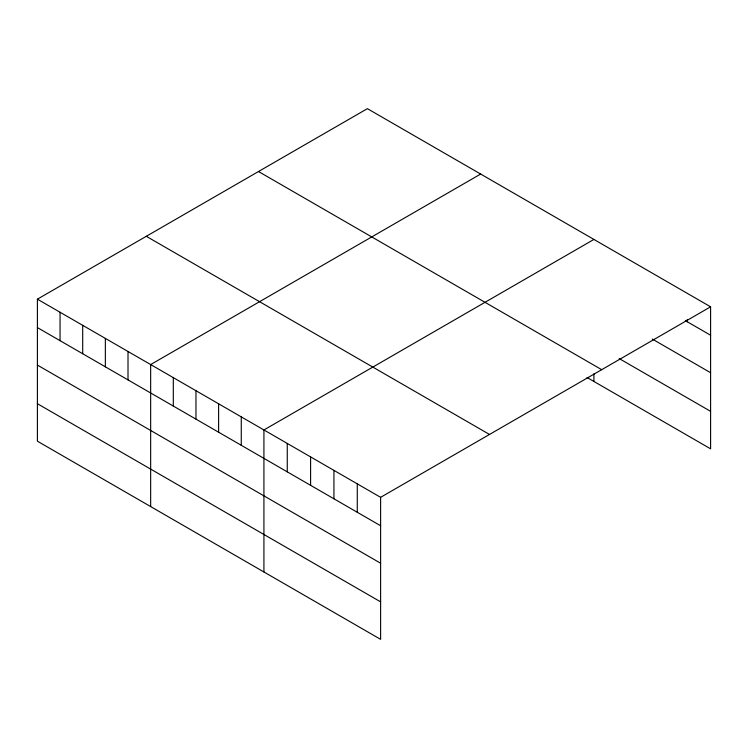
<?xml version="1.0" encoding="UTF-8"?>
<svg xmlns="http://www.w3.org/2000/svg" width="748" height="748" viewBox="0 0 748 748"><rect width="100%" height="100%" fill="white"/><g stroke="black" fill="none" stroke-linecap="round" stroke-linejoin="round"><path stroke-width="1.12" d="M37.4 299.172L380.61 497.327L380.61 639.344L37.4 441.189L37.4 299.172L367.39 108.656L710.6 306.811L710.6 448.828L587.012 377.469M480.646 174.05L150.657 364.566L150.657 506.583M593.912 239.435L263.922 429.96L263.922 571.968M380.61 497.327L710.6 306.811M685.318 320.63L710.6 335.226M652.256 339.031L710.6 372.71M619.194 358.563L710.6 411.335M258.49 171.526L601.701 369.68M146.299 236.303L489.51 434.457M37.4 327.587L380.61 525.741M37.4 365.08L380.61 563.225M37.4 403.705L380.61 601.85M687.262 319.48L687.262 321.752M593.912 373.738L593.912 381.452M357.273 483.853L357.273 512.268M333.935 470.38L333.935 498.794M310.598 456.906L310.598 485.321M287.26 443.433L287.26 471.848M241.267 416.879L241.267 445.294M218.612 403.798L218.612 432.213M195.967 390.718L195.967 419.132M173.312 377.647L173.312 406.061M128.011 351.485L128.011 379.9M105.356 338.405L105.356 366.829M82.701 325.333L82.701 353.748M60.055 312.253L60.055 340.667"/></g></svg>
